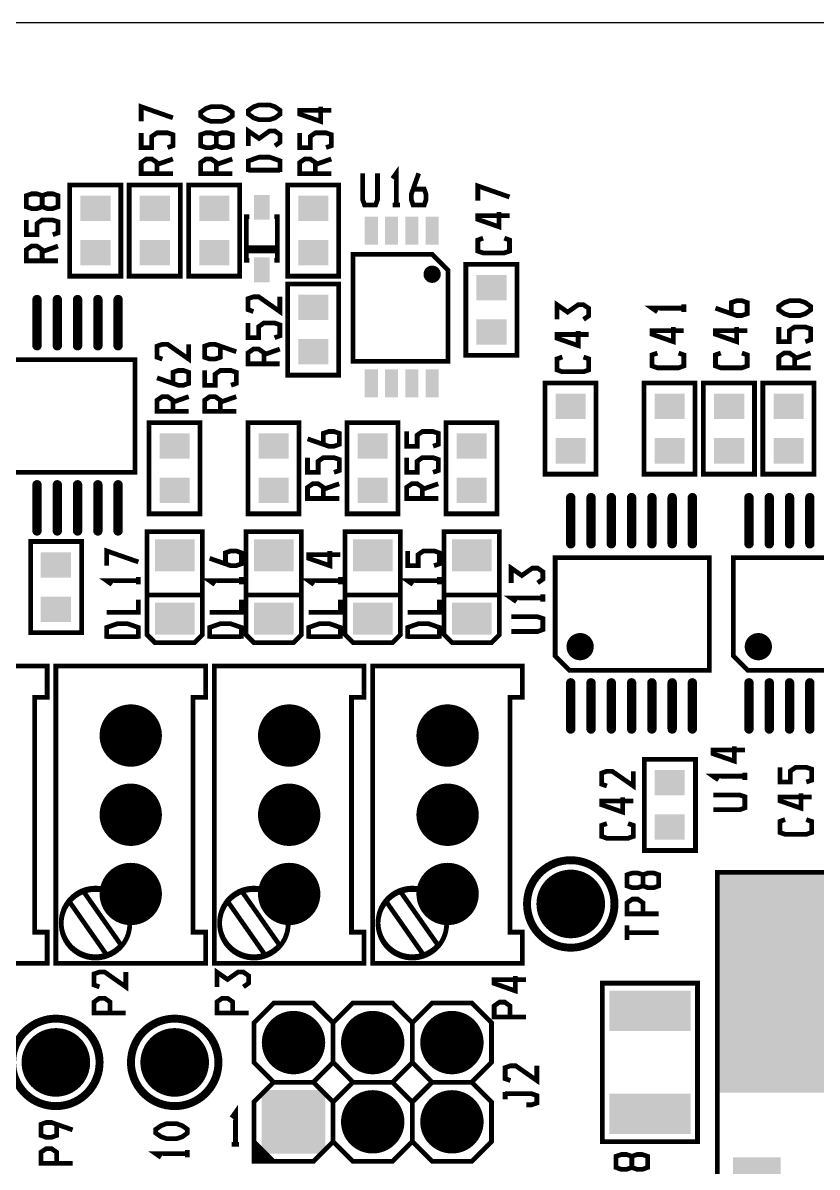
# Model space of a CAD drawing. Extents: x -122 to 131, y -4 to 64.
# Drawn here: x -87.06 to -61.59, y 27.15 to 63.84 of the extents above; entities that cross this region are included whole.
import ezdxf

# ---------------------------------------------------------------- set-up
doc = ezdxf.new("R2010")
doc.units = 0
doc.header["$MEASUREMENT"] = 0
doc.layers.get('0').update_dxf_attribs({"linetype": 'CONTINUOUS'})
for name, color, linetype in [('22-302-0_DRD', 7, 'CONTINUOUS'), ('22-302-0_SMT', 8, 'CONTINUOUS'), ('22-302-0_SST', 1, 'CONTINUOUS')]:
    doc.layers.add(name, color=color, linetype=linetype)

# ---------------------------------------------------------------- blocks, each defined once
blk = doc.blocks.new('RECTANGLE_1')
blk.add_solid([(1.30048, 0.6477), (1.30048, -0.6477), (-1.30048, 0.6477), (-1.30048, -0.6477)])
blk = doc.blocks.new('RECTANGLE_2')
blk.add_solid([(0.4826, 0.4064), (0.4826, -0.4064), (-0.4826, 0.4064), (-0.4826, -0.4064)])
blk = doc.blocks.new('RECTANGLE_8')
blk.add_solid([(0.25019, 0.40005), (0.25019, -0.40005), (-0.25019, 0.40005), (-0.25019, -0.40005)])
blk = doc.blocks.new('RECTANGLE_10')
blk.add_solid([(0.63627, 0.51308), (0.63627, -0.51308), (-0.63627, 0.51308), (-0.63627, -0.51308)])
blk = doc.blocks.new('ROUND_17')
at = {"const_width": 1.09982}
blk.add_lwpolyline([(-0.54991, 0, 1), (0.54991, 0, 1)], format="xyb", close=True, dxfattribs=at)
blk = doc.blocks.new('ROUND_19')
at = {"const_width": 1.016}
blk.add_lwpolyline([(-0.508, 0, 1), (0.508, 0, 1)], format="xyb", close=True, dxfattribs=at)
blk = doc.blocks.new('SQUARE_20')
blk.add_solid([(1.016, 1.016), (1.016, -1.016), (-1.016, 1.016), (-1.016, -1.016)])
blk = doc.blocks.new('ROUND_21')
at = {"const_width": 0.99949}
blk.add_lwpolyline([(-0.499744, 0, 1), (0.499744, 0, 1)], format="xyb", close=True, dxfattribs=at)
blk = doc.blocks.new('RECTANGLE_35')
blk.add_solid([(0.762, 1.27), (0.762, -1.27), (-0.762, 1.27), (-0.762, -1.27)])
blk = doc.blocks.new('SQUARE_36')
blk.add_solid([(3.5052, 3.5052), (3.5052, -3.5052), (-3.5052, 3.5052), (-3.5052, -3.5052)])
blk = doc.blocks.new('OBLONG_40')
at = {"const_width": 0.29972}
blk.add_lwpolyline([(0, 0.74041), (0, -0.74041)], dxfattribs=at)
at = {"const_width": 0.14986}
for points in [[(-0.07493, 0.74041, 1), (0.07493, 0.74041, 1)], [(-0.07493, -0.74041, 1), (0.07493, -0.74041, 1)]]:
    blk.add_lwpolyline(points, format="xyb", close=True, dxfattribs=at)
blk = doc.blocks.new('RECTANGLE_43')
blk.add_solid([(0.20955, 0.44958), (0.20955, -0.44958), (-0.20955, 0.44958), (-0.20955, -0.44958)])

msp = doc.modelspace()

# ---------------------------------------------------------------- linework, layer by layer
at = {"layer": '22-302-0_DRD'}
msp.add_line((-2.909, 63.838), (-120.201, 63.838), dxfattribs=at)
at = {"layer": '22-302-0_SST', "const_width": 0.152}
for points in [[(-78.809, 60.912), (-78.976, 60.793), (-79.147, 60.734), (-79.484, 60.734), (-79.655, 60.793), (-79.825, 60.912), (-79.825, 61.032), (-79.655, 61.148), (-79.484, 61.209), (-79.147, 61.209), (-78.976, 61.148), (-78.809, 61.032), (-78.809, 60.912)], [(-82.248, 60.795), (-83.264, 61.151), (-83.264, 60.679)], [(-80.343, 60.856), (-80.511, 60.737), (-80.681, 60.679), (-81.019, 60.679), (-81.189, 60.737), (-81.359, 60.856), (-81.359, 60.973), (-81.189, 61.093), (-81.019, 61.151), (-80.681, 61.151), (-80.511, 61.093), (-80.343, 60.973), (-80.343, 60.856)], [(-77.506, 61.151), (-77.506, 60.679), (-78.184, 60.915), (-78.184, 61.034), (-77.168, 61.034)], [(-82.416, 59.84), (-82.248, 59.899), (-82.248, 60.254), (-82.416, 60.313), (-82.756, 60.313), (-82.924, 60.196), (-82.924, 59.84), (-83.264, 59.84), (-83.264, 60.313)], [(-80.851, 60.254), (-81.019, 60.313), (-81.189, 60.313), (-81.359, 60.254), (-81.359, 59.899), (-81.189, 59.84), (-81.019, 59.84), (-80.851, 59.899), (-80.851, 60.254), (-80.681, 60.313), (-80.511, 60.313), (-80.343, 60.254), (-80.343, 59.899), (-80.511, 59.84), (-80.681, 59.84), (-80.851, 59.899)], [(-78.976, 59.896), (-78.809, 60.016), (-78.809, 60.252), (-78.976, 60.371), (-79.147, 60.371), (-79.484, 60.132), (-79.825, 60.371), (-79.825, 59.896)], [(-77.336, 59.84), (-77.168, 59.899), (-77.168, 60.254), (-77.336, 60.313), (-77.676, 60.313), (-77.844, 60.196), (-77.844, 59.84), (-78.184, 59.84), (-78.184, 60.313)], [(-82.756, 59.002), (-82.756, 59.358), (-82.924, 59.475), (-83.094, 59.475), (-83.264, 59.358), (-83.264, 59.002), (-82.248, 59.002)], [(-82.756, 59.297), (-82.248, 59.475)], [(-80.851, 59.002), (-80.851, 59.358), (-81.019, 59.475), (-81.189, 59.475), (-81.359, 59.358), (-81.359, 59.002), (-80.343, 59.002)], [(-80.851, 59.297), (-80.343, 59.475)], [(-78.809, 59.058), (-78.809, 59.414), (-79.147, 59.533), (-79.484, 59.533), (-79.825, 59.414), (-79.825, 59.058)], [(-77.676, 59.002), (-77.676, 59.358), (-77.844, 59.475), (-78.014, 59.475), (-78.184, 59.358), (-78.184, 59.002), (-77.168, 59.002)], [(-77.676, 59.297), (-77.168, 59.475)], [(-78.809, 59.116), (-79.825, 59.116)], [(-75.687, 59.015), (-75.687, 58.169), (-75.746, 57.999), (-76.101, 57.999), (-76.162, 58.169), (-76.162, 59.015)], [(-75.085, 57.999), (-75.085, 59.015), (-75.205, 58.847)], [(-74.544, 58.507), (-74.189, 58.507), (-74.13, 58.339), (-74.13, 58.169), (-74.189, 57.999), (-74.544, 57.999), (-74.603, 58.169), (-74.603, 58.339), (-74.366, 59.015)], [(-85.555, 58.639), (-85.555, 55.718), (-83.917, 55.718), (-83.917, 58.639), (-85.555, 58.639)], [(-83.65, 58.639), (-83.65, 55.718), (-82.012, 55.718), (-82.012, 58.639), (-83.65, 58.639)], [(-81.745, 58.639), (-81.745, 55.718), (-80.107, 55.718), (-80.107, 58.639), (-81.745, 58.639)], [(-78.57, 58.639), (-78.57, 55.718), (-76.932, 55.718), (-76.932, 58.639), (-78.57, 58.639)], [(-71.453, 58.255), (-72.469, 58.611), (-72.469, 58.139)], [(-86.439, 58.299), (-86.607, 58.357), (-86.777, 58.357), (-86.947, 58.299), (-86.947, 57.943), (-86.777, 57.885), (-86.607, 57.885), (-86.439, 57.943), (-86.439, 58.299), (-86.269, 58.357), (-86.099, 58.357), (-85.931, 58.299), (-85.931, 57.943), (-86.099, 57.885), (-86.269, 57.885), (-86.439, 57.943)], [(-74.968, 57.999), (-75.205, 57.999)], [(-79.794, 57.623), (-79.896, 57.623), (-79.896, 56.226), (-79.794, 56.226)], [(-78.997, 56.226), (-78.895, 56.226), (-78.895, 57.623), (-78.997, 57.623)], [(-71.791, 57.773), (-71.791, 57.3), (-72.469, 57.537), (-72.469, 57.656), (-71.453, 57.656)], [(-86.099, 57.046), (-85.931, 57.105), (-85.931, 57.46), (-86.099, 57.519), (-86.439, 57.519), (-86.607, 57.402), (-86.607, 57.046), (-86.947, 57.046), (-86.947, 57.519)], [(-71.621, 56.935), (-71.453, 56.876), (-71.453, 56.521), (-71.621, 56.462), (-72.299, 56.462), (-72.469, 56.521), (-72.469, 56.876), (-72.299, 56.935)], [(-86.439, 56.208), (-86.439, 56.564), (-86.607, 56.681), (-86.777, 56.681), (-86.947, 56.564), (-86.947, 56.208), (-85.931, 56.208)], [(-86.439, 56.503), (-85.931, 56.681)], [(-79.896, 56.526), (-79.896, 56.625), (-78.895, 56.625), (-78.895, 56.526), (-79.896, 56.526)], [(-73.935, 56.416), (-76.475, 56.416), (-76.475, 52.987), (-73.427, 52.987), (-73.427, 55.908), (-73.935, 56.416)], [(-72.855, 56.099), (-72.855, 53.178), (-71.217, 53.178), (-71.217, 56.099), (-72.855, 56.099)], [(-73.736, 55.817), (-74.13, 55.817)], [(-74.034, 55.952), (-74.034, 55.604)], [(-73.836, 55.954), (-74.031, 55.954)], [(-73.896, 55.974), (-73.896, 55.581)], [(-73.759, 55.875), (-73.759, 55.68)], [(-78.57, 55.464), (-78.57, 52.543), (-76.932, 52.543), (-76.932, 55.464), (-78.57, 55.464)], [(-73.759, 55.68), (-74.11, 55.68)], [(-78.819, 55.055), (-78.819, 54.583), (-79.495, 55.055), (-79.665, 55.055), (-79.835, 54.997), (-79.835, 54.641), (-79.665, 54.583)], [(-69.081, 54.329), (-68.913, 54.445), (-68.913, 54.684), (-69.081, 54.801), (-69.251, 54.801), (-69.589, 54.565), (-69.929, 54.801), (-69.929, 54.329)], [(-65.865, 54.692), (-66.881, 54.692), (-66.711, 54.572)], [(-65.865, 54.811), (-65.865, 54.572)], [(-64.341, 54.514), (-64.341, 54.87), (-64.171, 54.928), (-64.001, 54.928), (-63.833, 54.87), (-63.833, 54.514), (-64.001, 54.456), (-64.171, 54.456), (-64.849, 54.692)], [(-61.801, 54.633), (-61.969, 54.514), (-62.139, 54.456), (-62.477, 54.456), (-62.647, 54.514), (-62.817, 54.633), (-62.817, 54.75), (-62.647, 54.87), (-62.477, 54.928), (-62.139, 54.928), (-61.969, 54.87), (-61.801, 54.75), (-61.801, 54.633)], [(-78.987, 53.744), (-78.819, 53.803), (-78.819, 54.158), (-78.987, 54.217), (-79.327, 54.217), (-79.495, 54.1), (-79.495, 53.744), (-79.835, 53.744), (-79.835, 54.217)], [(-69.251, 53.963), (-69.251, 53.49), (-69.929, 53.727), (-69.929, 53.846), (-68.913, 53.846)], [(-66.203, 54.09), (-66.203, 53.617), (-66.881, 53.854), (-66.881, 53.973), (-65.865, 53.973)], [(-64.171, 54.09), (-64.171, 53.617), (-64.849, 53.854), (-64.849, 53.973), (-63.833, 53.973)], [(-61.969, 53.617), (-61.801, 53.676), (-61.801, 54.031), (-61.969, 54.09), (-62.309, 54.09), (-62.477, 53.973), (-62.477, 53.617), (-62.817, 53.617), (-62.817, 54.09)], [(-81.74, 53.531), (-81.74, 53.059), (-82.416, 53.531), (-82.586, 53.531), (-82.756, 53.473), (-82.756, 53.117), (-82.586, 53.059)], [(-80.724, 53.473), (-80.724, 53.117), (-80.892, 53.059), (-81.062, 53.059), (-81.232, 53.117), (-81.232, 53.473), (-81.062, 53.531), (-80.892, 53.531), (-80.216, 53.295)], [(-79.327, 52.906), (-79.327, 53.262), (-79.495, 53.379), (-79.665, 53.379), (-79.835, 53.262), (-79.835, 52.906), (-78.819, 52.906)], [(-79.327, 53.201), (-78.819, 53.379)], [(-69.081, 53.125), (-68.913, 53.066), (-68.913, 52.711), (-69.081, 52.652), (-69.759, 52.652), (-69.929, 52.711), (-69.929, 53.066), (-69.759, 53.125)], [(-66.033, 53.252), (-65.865, 53.193), (-65.865, 52.838), (-66.033, 52.779), (-66.711, 52.779), (-66.881, 52.838), (-66.881, 53.193), (-66.711, 53.252)], [(-64.001, 53.252), (-63.833, 53.193), (-63.833, 52.838), (-64.001, 52.779), (-64.679, 52.779), (-64.849, 52.838), (-64.849, 53.193), (-64.679, 53.252)], [(-62.309, 52.779), (-62.309, 53.135), (-62.477, 53.252), (-62.647, 53.252), (-62.817, 53.135), (-62.817, 52.779), (-61.801, 52.779)], [(-62.309, 53.074), (-61.801, 53.252)], [(-88.405, 49.889), (-88.405, 53.038), (-83.46, 53.038), (-83.46, 49.431), (-87.948, 49.431), (-88.405, 49.889)], [(-82.248, 52.279), (-82.248, 52.634), (-82.078, 52.693), (-81.908, 52.693), (-81.74, 52.634), (-81.74, 52.279), (-81.908, 52.22), (-82.078, 52.22), (-82.756, 52.457)], [(-80.384, 52.22), (-80.216, 52.279), (-80.216, 52.634), (-80.384, 52.693), (-80.724, 52.693), (-80.892, 52.576), (-80.892, 52.22), (-81.232, 52.22), (-81.232, 52.693)], [(-70.315, 52.289), (-70.315, 49.368), (-68.677, 49.368), (-68.677, 52.289), (-70.315, 52.289)], [(-67.14, 52.289), (-67.14, 49.368), (-65.502, 49.368), (-65.502, 52.289), (-67.14, 52.289)], [(-65.235, 52.289), (-65.235, 49.368), (-63.597, 49.368), (-63.597, 52.289), (-65.235, 52.289)], [(-63.33, 52.289), (-63.33, 49.368), (-61.692, 49.368), (-61.692, 52.289), (-63.33, 52.289)], [(-82.248, 51.382), (-82.248, 51.738), (-82.416, 51.855), (-82.586, 51.855), (-82.756, 51.738), (-82.756, 51.382), (-81.74, 51.382)], [(-82.248, 51.677), (-81.74, 51.855)], [(-80.724, 51.382), (-80.724, 51.738), (-80.892, 51.855), (-81.062, 51.855), (-81.232, 51.738), (-81.232, 51.382), (-80.216, 51.382)], [(-80.724, 51.677), (-80.216, 51.855)], [(-83.015, 51.019), (-83.015, 48.098), (-81.377, 48.098), (-81.377, 51.019), (-83.015, 51.019)], [(-79.84, 51.019), (-79.84, 48.098), (-78.202, 48.098), (-78.202, 51.019), (-79.84, 51.019)], [(-76.665, 51.019), (-76.665, 48.098), (-75.027, 48.098), (-75.027, 51.019), (-76.665, 51.019)], [(-73.49, 51.019), (-73.49, 48.098), (-71.852, 48.098), (-71.852, 51.019), (-73.49, 51.019)], [(-77.422, 50.323), (-77.422, 50.679), (-77.252, 50.737), (-77.082, 50.737), (-76.914, 50.679), (-76.914, 50.323), (-77.082, 50.265), (-77.252, 50.265), (-77.93, 50.501)], [(-73.907, 50.265), (-73.739, 50.323), (-73.739, 50.679), (-73.907, 50.737), (-74.247, 50.737), (-74.415, 50.62), (-74.415, 50.265), (-74.755, 50.265), (-74.755, 50.737)], [(-77.082, 49.426), (-76.914, 49.485), (-76.914, 49.84), (-77.082, 49.899), (-77.422, 49.899), (-77.59, 49.782), (-77.59, 49.426), (-77.93, 49.426), (-77.93, 49.899)], [(-73.907, 49.426), (-73.739, 49.485), (-73.739, 49.84), (-73.907, 49.899), (-74.247, 49.899), (-74.415, 49.782), (-74.415, 49.426), (-74.755, 49.426), (-74.755, 49.899)], [(-77.422, 48.588), (-77.422, 48.944), (-77.59, 49.061), (-77.76, 49.061), (-77.93, 48.944), (-77.93, 48.588), (-76.914, 48.588)], [(-77.422, 48.883), (-76.914, 49.061)], [(-74.247, 48.588), (-74.247, 48.944), (-74.415, 49.061), (-74.585, 49.061), (-74.755, 48.944), (-74.755, 48.588), (-73.739, 48.588)], [(-74.247, 48.883), (-73.739, 49.061)], [(-81.555, 43.97), (-82.825, 43.97), (-83.079, 44.224), (-83.079, 47.526), (-81.301, 47.526), (-81.301, 44.224), (-81.555, 43.97)], [(-78.38, 43.97), (-79.65, 43.97), (-79.904, 44.224), (-79.904, 47.526), (-78.126, 47.526), (-78.126, 44.224), (-78.38, 43.97)], [(-75.205, 43.97), (-76.475, 43.97), (-76.729, 44.224), (-76.729, 47.526), (-74.951, 47.526), (-74.951, 44.224), (-75.205, 43.97)], [(-72.03, 43.97), (-73.3, 43.97), (-73.554, 44.224), (-73.554, 47.526), (-71.776, 47.526), (-71.776, 44.224), (-72.03, 43.97)], [(-85.174, 44.288), (-85.174, 47.209), (-86.812, 47.209), (-86.812, 44.288), (-85.174, 44.288)], [(-83.355, 46.554), (-84.371, 46.909), (-84.371, 46.434)], [(-80.561, 46.493), (-80.561, 46.848), (-80.391, 46.909), (-80.224, 46.909), (-80.053, 46.848), (-80.053, 46.493), (-80.224, 46.434), (-80.391, 46.434), (-81.069, 46.67)], [(-77.216, 46.909), (-77.216, 46.434), (-77.894, 46.67), (-77.894, 46.79), (-76.878, 46.79)], [(-73.874, 46.434), (-73.703, 46.493), (-73.703, 46.848), (-73.874, 46.909), (-74.211, 46.909), (-74.382, 46.79), (-74.382, 46.434), (-74.719, 46.434), (-74.719, 46.909)], [(-69.99, 43.539), (-69.99, 46.688), (-65.045, 46.688), (-65.045, 43.081), (-69.533, 43.081), (-69.99, 43.539)], [(-64.275, 43.539), (-64.275, 46.688), (-59.33, 46.688), (-59.33, 43.081), (-63.818, 43.081), (-64.275, 43.539)], [(-70.551, 45.883), (-70.384, 46), (-70.384, 46.239), (-70.551, 46.356), (-70.721, 46.356), (-71.059, 46.119), (-71.4, 46.356), (-71.4, 45.883)], [(-83.355, 45.952), (-84.371, 45.952), (-84.201, 45.832)], [(-83.355, 46.071), (-83.355, 45.832)], [(-80.053, 45.952), (-81.069, 45.952), (-80.899, 45.832)], [(-80.053, 46.071), (-80.053, 45.832)], [(-76.878, 45.952), (-77.894, 45.952), (-77.724, 45.832)], [(-76.878, 46.071), (-76.878, 45.832)], [(-73.703, 45.952), (-74.719, 45.952), (-74.549, 45.832)], [(-73.703, 46.071), (-73.703, 45.832)], [(-81.301, 45.494), (-83.079, 45.494)], [(-78.126, 45.494), (-79.904, 45.494)], [(-74.951, 45.494), (-76.729, 45.494)], [(-71.776, 45.494), (-73.554, 45.494)], [(-70.384, 45.517), (-70.384, 45.281)], [(-83.355, 45.35), (-83.355, 44.936), (-84.371, 44.936)], [(-80.053, 45.35), (-80.053, 44.936), (-81.069, 44.936)], [(-76.878, 45.35), (-76.878, 44.936), (-77.894, 44.936)], [(-73.703, 45.35), (-73.703, 44.936), (-74.719, 44.936)], [(-70.384, 45.4), (-71.4, 45.4), (-71.229, 45.281)], [(-71.4, 44.798), (-70.551, 44.798), (-70.384, 44.74), (-70.384, 44.384), (-70.551, 44.324), (-71.4, 44.324)], [(-83.355, 44.097), (-83.355, 44.453), (-83.693, 44.572), (-84.034, 44.572), (-84.371, 44.453), (-84.371, 44.097)], [(-80.053, 44.097), (-80.053, 44.453), (-80.391, 44.572), (-80.732, 44.572), (-81.069, 44.453), (-81.069, 44.097)], [(-76.878, 44.097), (-76.878, 44.453), (-77.216, 44.572), (-77.557, 44.572), (-77.894, 44.453), (-77.894, 44.097)], [(-73.703, 44.097), (-73.703, 44.453), (-74.041, 44.572), (-74.382, 44.572), (-74.719, 44.453), (-74.719, 44.097)], [(-83.355, 44.156), (-84.371, 44.156)], [(-80.053, 44.156), (-81.069, 44.156)], [(-76.878, 44.156), (-77.894, 44.156)], [(-73.703, 44.156), (-74.719, 44.156)], [(-68.862, 43.991), (-69.518, 43.991)], [(-69.449, 44.09), (-69.449, 43.587)], [(-68.974, 44.128), (-69.403, 44.128)], [(-69.312, 44.176), (-69.312, 43.498)], [(-69.175, 44.199), (-69.175, 43.478)], [(-69.037, 44.166), (-69.037, 43.511)], [(-68.9, 44.052), (-68.9, 43.622)], [(-63.147, 43.991), (-63.803, 43.991)], [(-63.734, 44.09), (-63.734, 43.587)], [(-63.259, 44.128), (-63.688, 44.128)], [(-63.597, 44.176), (-63.597, 43.498)], [(-63.46, 44.199), (-63.46, 43.478)], [(-63.322, 44.166), (-63.322, 43.511)], [(-63.185, 44.052), (-63.185, 43.622)], [(-68.829, 43.854), (-69.551, 43.854)], [(-68.85, 43.716), (-69.528, 43.716)], [(-63.114, 43.854), (-63.836, 43.854)], [(-63.135, 43.716), (-63.813, 43.716)], [(-68.938, 43.579), (-69.441, 43.579)], [(-63.223, 43.579), (-63.726, 43.579)], [(-86.68, 34.684), (-86.279, 34.684), (-86.279, 33.683), (-91.08, 33.683), (-91.08, 43.214), (-86.279, 43.214), (-86.279, 42.213), (-86.68, 42.213), (-86.68, 34.684)], [(-81.6, 34.684), (-81.199, 34.684), (-81.199, 33.683), (-86, 33.683), (-86, 43.214), (-81.199, 43.214), (-81.199, 42.213), (-81.6, 42.213), (-81.6, 34.684)], [(-76.52, 34.684), (-76.119, 34.684), (-76.119, 33.683), (-80.92, 33.683), (-80.92, 43.214), (-76.119, 43.214), (-76.119, 42.213), (-76.52, 42.213), (-76.52, 34.684)], [(-71.44, 34.684), (-71.039, 34.684), (-71.039, 33.683), (-75.84, 33.683), (-75.84, 43.214), (-71.039, 43.214), (-71.039, 42.213), (-71.44, 42.213), (-71.44, 34.684)], [(-64.244, 40.641), (-64.244, 40.168), (-64.923, 40.404), (-64.923, 40.524), (-63.907, 40.524)], [(-65.489, 37.303), (-65.489, 40.224), (-67.127, 40.224), (-67.127, 37.303), (-65.489, 37.303)], [(-61.938, 39.498), (-61.768, 39.556), (-61.768, 39.912), (-61.938, 39.97), (-62.276, 39.97), (-62.446, 39.853), (-62.446, 39.498), (-62.784, 39.498), (-62.784, 39.97)], [(-67.483, 39.843), (-67.483, 39.371), (-68.161, 39.843), (-68.331, 39.843), (-68.499, 39.785), (-68.499, 39.429), (-68.331, 39.371)], [(-63.907, 39.685), (-64.923, 39.685), (-64.752, 39.566)], [(-63.907, 39.802), (-63.907, 39.566)], [(-67.823, 39.005), (-67.823, 38.532), (-68.499, 38.769), (-68.499, 38.888), (-67.483, 38.888)], [(-64.923, 39.083), (-64.074, 39.083), (-63.907, 39.025), (-63.907, 38.669), (-64.074, 38.609), (-64.923, 38.609)], [(-62.108, 39.132), (-62.108, 38.659), (-62.784, 38.896), (-62.784, 39.015), (-61.768, 39.015)], [(-67.653, 38.167), (-67.483, 38.108), (-67.483, 37.753), (-67.653, 37.694), (-68.331, 37.694), (-68.499, 37.753), (-68.499, 38.108), (-68.331, 38.167)], [(-61.938, 38.294), (-61.768, 38.235), (-61.768, 37.88), (-61.938, 37.821), (-62.616, 37.821), (-62.784, 37.88), (-62.784, 38.235), (-62.616, 38.294)], [(-67.176, 36.523), (-67.343, 36.582), (-67.513, 36.582), (-67.684, 36.523), (-67.684, 36.168), (-67.513, 36.109), (-67.343, 36.109), (-67.176, 36.168), (-67.176, 36.523), (-67.005, 36.582), (-66.835, 36.582), (-66.668, 36.523), (-66.668, 36.168), (-66.835, 36.109), (-67.005, 36.109), (-67.176, 36.168)], [(-64.791, 24.793), (-57.679, 24.793), (-57.679, 36.604), (-64.791, 36.604), (-64.791, 24.793)], [(-83.889, 34.242), (-85.111, 35.985)], [(-78.809, 34.242), (-80.031, 35.985)], [(-73.729, 34.242), (-74.951, 35.985)], [(-85.568, 35.665), (-84.349, 33.922)], [(-80.488, 35.665), (-79.269, 33.922)], [(-75.408, 35.665), (-74.189, 33.922)], [(-67.176, 35.271), (-67.176, 35.627), (-67.343, 35.743), (-67.513, 35.743), (-67.684, 35.627), (-67.684, 35.271), (-66.668, 35.271)], [(-67.684, 34.905), (-67.684, 34.433)], [(-66.668, 34.669), (-67.684, 34.669)], [(-83.757, 33.404), (-83.757, 32.929), (-84.432, 33.404), (-84.603, 33.404), (-84.773, 33.346), (-84.773, 32.99), (-84.603, 32.929)], [(-79.987, 32.929), (-79.82, 33.048), (-79.82, 33.285), (-79.987, 33.404), (-80.158, 33.404), (-80.495, 33.168), (-80.836, 33.404), (-80.836, 32.929)], [(-71.268, 33.277), (-71.268, 32.802), (-71.946, 33.041), (-71.946, 33.158), (-70.93, 33.158)], [(-65.807, 33.048), (-68.474, 33.048), (-68.474, 27.968), (-65.426, 27.968), (-65.426, 33.048), (-65.807, 33.048)], [(-84.265, 32.091), (-84.265, 32.446), (-84.432, 32.566), (-84.603, 32.566), (-84.773, 32.446), (-84.773, 32.091), (-83.757, 32.091)], [(-80.328, 32.091), (-80.328, 32.446), (-80.495, 32.566), (-80.666, 32.566), (-80.836, 32.446), (-80.836, 32.091), (-79.82, 32.091)], [(-79.65, 31.778), (-79.015, 32.413), (-77.745, 32.413), (-77.11, 31.778), (-77.11, 30.508), (-77.745, 29.873), (-79.015, 29.873), (-79.65, 30.508), (-79.65, 31.778)], [(-77.11, 31.778), (-76.475, 32.413), (-75.205, 32.413), (-74.57, 31.778), (-74.57, 30.508), (-75.205, 29.873), (-76.475, 29.873), (-77.11, 30.508), (-77.11, 31.778)], [(-74.57, 31.778), (-73.935, 32.413), (-72.665, 32.413), (-72.03, 31.778), (-72.03, 30.508), (-72.665, 29.873), (-73.935, 29.873), (-74.57, 30.508), (-74.57, 31.778)], [(-71.438, 31.964), (-71.438, 32.319), (-71.605, 32.439), (-71.776, 32.439), (-71.946, 32.319), (-71.946, 31.964), (-70.93, 31.964)], [(-70.577, 30.399), (-70.577, 29.927), (-71.255, 30.399), (-71.425, 30.399), (-71.593, 30.341), (-71.593, 29.985), (-71.425, 29.927)], [(-79.65, 29.238), (-79.65, 27.333), (-77.745, 27.333), (-77.11, 27.968), (-77.11, 29.238), (-77.745, 29.873), (-79.015, 29.873), (-79.65, 29.238)], [(-77.11, 29.238), (-76.475, 29.873), (-75.205, 29.873), (-74.57, 29.238), (-74.57, 27.968), (-75.205, 27.333), (-76.475, 27.333), (-77.11, 27.968), (-77.11, 29.238)], [(-74.57, 29.238), (-73.935, 29.873), (-72.665, 29.873), (-72.03, 29.238), (-72.03, 27.968), (-72.665, 27.333), (-73.935, 27.333), (-74.57, 27.968), (-74.57, 29.238)], [(-71.593, 29.561), (-71.593, 29.325)], [(-70.917, 29.147), (-70.747, 29.147), (-70.577, 29.205), (-70.577, 29.444), (-70.747, 29.503), (-71.593, 29.503)], [(-80.241, 27.885), (-80.241, 28.901), (-80.361, 28.73)], [(-85.972, 28.522), (-85.972, 28.167), (-86.139, 28.108), (-86.309, 28.108), (-86.48, 28.167), (-86.48, 28.522), (-86.309, 28.581), (-86.139, 28.581), (-85.464, 28.344)], [(-81.781, 28.243), (-81.948, 28.123), (-82.118, 28.065), (-82.456, 28.065), (-82.626, 28.123), (-82.797, 28.243), (-82.797, 28.362), (-82.626, 28.479), (-82.456, 28.54), (-82.118, 28.54), (-81.948, 28.479), (-81.781, 28.362), (-81.781, 28.243)], [(-80.125, 27.885), (-80.361, 27.885)], [(-79.65, 27.968), (-79.65, 27.333)], [(-79.65, 27.968), (-79.015, 27.333), (-79.65, 27.333)], [(-79.528, 27.847), (-79.65, 27.847)], [(-79.548, 27.867), (-79.548, 27.333)], [(-85.972, 27.27), (-85.972, 27.626), (-86.139, 27.742), (-86.309, 27.742), (-86.48, 27.626), (-86.48, 27.27), (-85.464, 27.27)], [(-81.781, 27.582), (-82.797, 27.582), (-82.626, 27.463)], [(-81.781, 27.702), (-81.781, 27.463)], [(-79.391, 27.709), (-79.65, 27.709)], [(-79.253, 27.572), (-79.65, 27.572)], [(-79.411, 27.73), (-79.411, 27.333)], [(-79.274, 27.593), (-79.274, 27.333)], [(-79.137, 27.455), (-79.137, 27.333)], [(-67.531, 27.496), (-67.701, 27.554), (-67.869, 27.554), (-68.039, 27.496), (-68.039, 27.14), (-67.869, 27.079), (-67.701, 27.079), (-67.531, 27.14), (-67.531, 27.496), (-67.361, 27.554), (-67.193, 27.554), (-67.023, 27.496), (-67.023, 27.14), (-67.193, 27.079), (-67.361, 27.079), (-67.531, 27.14)], [(-79.116, 27.435), (-79.65, 27.435)]]:
    msp.add_lwpolyline(points, dxfattribs=at)
at = {"layer": '22-302-0_SST'}
for points, const_width in [([(-73.935, 55.98, 0.414214), (-74.135, 55.779)], 0.152), ([(-74.135, 55.779, 0.414214), (-73.935, 55.578)], 0.152), ([(-73.734, 55.779, 0.414214), (-73.935, 55.98)], 0.152), ([(-73.935, 55.578, 0.414214), (-73.734, 55.779)], 0.152), ([(-69.19, 44.199, 0.414214), (-69.551, 43.838)], 0.152), ([(-68.829, 43.838, 0.414214), (-69.19, 44.199)], 0.152), ([(-63.475, 44.199, 0.414214), (-63.836, 43.838)], 0.152), ([(-63.114, 43.838, 0.414214), (-63.475, 44.199)], 0.152), ([(-69.551, 43.838, 0.414214), (-69.19, 43.478)], 0.152), ([(-69.19, 43.478, 0.414214), (-68.829, 43.838)], 0.152), ([(-63.836, 43.838, 0.414214), (-63.475, 43.478)], 0.152), ([(-63.475, 43.478, 0.414214), (-63.114, 43.838)], 0.152), ([(-69.49, 36.991, 0.414214), (-70.892, 35.588)], 0.254), ([(-68.088, 35.588, 0.414214), (-69.49, 36.991)], 0.254), ([(-84.73, 36.053, 0.414214), (-85.829, 34.953)], 0.152), ([(-85.111, 36.028, 0.129029), (-85.568, 35.708)], 0.152), ([(-84.73, 36.096, 0.088707), (-85.111, 36.028)], 0.152), ([(-83.63, 34.997, 0.414214), (-84.73, 36.096)], 0.152), ([(-84.349, 35.985, 0.088707), (-84.73, 36.053)], 0.152), ([(-83.889, 35.665, 0.129408), (-84.348, 35.986)], 0.152), ([(-79.65, 36.053, 0.414214), (-80.749, 34.953)], 0.152), ([(-80.031, 36.028, 0.129029), (-80.488, 35.708)], 0.152), ([(-79.65, 36.096, 0.088707), (-80.031, 36.028)], 0.152), ([(-78.55, 34.997, 0.414214), (-79.65, 36.096)], 0.152), ([(-79.269, 35.985, 0.088707), (-79.65, 36.053)], 0.152), ([(-78.809, 35.665, 0.129408), (-79.268, 35.986)], 0.152), ([(-74.57, 36.053, 0.414214), (-75.669, 34.953)], 0.152), ([(-74.951, 36.028, 0.129029), (-75.408, 35.708)], 0.152), ([(-74.57, 36.096, 0.088707), (-74.951, 36.028)], 0.152), ([(-73.47, 34.997, 0.414214), (-74.57, 36.096)], 0.152), ([(-74.189, 35.985, 0.088707), (-74.57, 36.053)], 0.152), ([(-73.729, 35.665, 0.129408), (-74.188, 35.986)], 0.152), ([(-85.568, 35.708, 0.17774), (-85.829, 34.997)], 0.152), ([(-83.63, 34.997, 0.177355), (-83.89, 35.707)], 0.152), ([(-80.488, 35.708, 0.17774), (-80.749, 34.997)], 0.152), ([(-78.55, 34.997, 0.177355), (-78.81, 35.707)], 0.152), ([(-75.408, 35.708, 0.17774), (-75.669, 34.997)], 0.152), ([(-73.47, 34.997, 0.177355), (-73.73, 35.707)], 0.152), ([(-70.892, 35.588, 0.414214), (-69.49, 34.186)], 0.254), ([(-69.49, 34.186, 0.414214), (-68.088, 35.588)], 0.254), ([(-85.829, 34.997, 0.414214), (-84.73, 33.897)], 0.152), ([(-85.829, 34.953, 0.177741), (-85.568, 34.242)], 0.152), ([(-84.73, 33.854, 0.414214), (-83.63, 34.953)], 0.152), ([(-83.889, 34.242, 0.177356), (-83.628, 34.953)], 0.152), ([(-80.749, 34.997, 0.414214), (-79.65, 33.897)], 0.152), ([(-80.749, 34.953, 0.177741), (-80.488, 34.242)], 0.152), ([(-79.65, 33.854, 0.414214), (-78.55, 34.953)], 0.152), ([(-78.809, 34.242, 0.177356), (-78.548, 34.953)], 0.152), ([(-75.669, 34.997, 0.414214), (-74.57, 33.897)], 0.152), ([(-75.669, 34.953, 0.177741), (-75.408, 34.242)], 0.152), ([(-74.57, 33.854, 0.414214), (-73.47, 34.953)], 0.152), ([(-73.729, 34.242, 0.177356), (-73.468, 34.953)], 0.152), ([(-85.568, 34.242, 0.129029), (-85.111, 33.922)], 0.152), ([(-84.349, 33.965, 0.129408), (-83.89, 34.287)], 0.152), ([(-80.488, 34.242, 0.129029), (-80.031, 33.922)], 0.152), ([(-79.269, 33.965, 0.129408), (-78.81, 34.287)], 0.152), ([(-75.408, 34.242, 0.129029), (-74.951, 33.922)], 0.152), ([(-74.189, 33.965, 0.129408), (-73.73, 34.287)], 0.152), ([(-85.111, 33.922, 0.088707), (-84.73, 33.854)], 0.152), ([(-84.73, 33.897, 0.088707), (-84.348, 33.965)], 0.152), ([(-80.031, 33.922, 0.088707), (-79.65, 33.854)], 0.152), ([(-79.65, 33.897, 0.088707), (-79.268, 33.965)], 0.152), ([(-74.951, 33.922, 0.088707), (-74.57, 33.854)], 0.152), ([(-74.57, 33.897, 0.088707), (-74.188, 33.965)], 0.152), ([(-86, 31.911, 0.414214), (-87.402, 30.508)], 0.254), ([(-84.598, 30.508, 0.414214), (-86, 31.911)], 0.254), ([(-82.19, 31.911, 0.414214), (-83.592, 30.508)], 0.254), ([(-80.788, 30.508, 0.414214), (-82.19, 31.911)], 0.254), ([(-87.402, 30.508, 0.414214), (-86, 29.106)], 0.254), ([(-86, 29.106, 0.414214), (-84.598, 30.508)], 0.254), ([(-83.592, 30.508, 0.414214), (-82.19, 29.106)], 0.254), ([(-82.19, 29.106, 0.414214), (-80.788, 30.508)], 0.254)]:
    msp.add_lwpolyline(points, format="xyb", dxfattribs=dict(at, const_width=const_width))

# ---------------------------------------------------------------- block references
at = {"layer": '22-302-0_SMT'}
for name, p in [('RECTANGLE_2', (-84.73, 57.89)), ('RECTANGLE_2', (-82.825, 57.89)), ('RECTANGLE_2', (-80.92, 57.89)), ('RECTANGLE_8', (-79.396, 57.925)), ('RECTANGLE_2', (-77.745, 57.89)), ('RECTANGLE_43', (-75.885, 57.178)), ('RECTANGLE_43', (-75.235, 57.178)), ('RECTANGLE_43', (-74.585, 57.178)), ('RECTANGLE_43', (-73.935, 57.178)), ('RECTANGLE_2', (-84.73, 56.467)), ('RECTANGLE_2', (-82.825, 56.467)), ('RECTANGLE_2', (-80.92, 56.467)), ('RECTANGLE_2', (-77.745, 56.467)), ('RECTANGLE_8', (-79.396, 55.924)), ('RECTANGLE_2', (-72.03, 55.35)), ('OBLONG_40', (-86.604, 54.227)), ('OBLONG_40', (-85.954, 54.227)), ('OBLONG_40', (-85.304, 54.227)), ('OBLONG_40', (-84.653, 54.227)), ('OBLONG_40', (-84.006, 54.227)), ('RECTANGLE_2', (-77.745, 54.715)), ('RECTANGLE_2', (-72.03, 53.927)), ('RECTANGLE_2', (-77.745, 53.292)), ('RECTANGLE_43', (-75.885, 52.279)), ('RECTANGLE_43', (-75.235, 52.279)), ('RECTANGLE_43', (-74.585, 52.279)), ('RECTANGLE_43', (-73.935, 52.279)), ('RECTANGLE_2', (-69.49, 51.54)), ('RECTANGLE_2', (-66.315, 51.54)), ('RECTANGLE_2', (-64.41, 51.54)), ('RECTANGLE_2', (-62.505, 51.54)), ('RECTANGLE_2', (-82.19, 50.27)), ('RECTANGLE_2', (-79.015, 50.27)), ('RECTANGLE_2', (-75.84, 50.27)), ('RECTANGLE_2', (-72.665, 50.27)), ('RECTANGLE_2', (-69.49, 50.117)), ('RECTANGLE_2', (-66.315, 50.117)), ('RECTANGLE_2', (-64.41, 50.117)), ('RECTANGLE_2', (-62.505, 50.117)), ('OBLONG_40', (-86.604, 48.288)), ('OBLONG_40', (-85.954, 48.288)), ('OBLONG_40', (-85.304, 48.288)), ('OBLONG_40', (-84.653, 48.288)), ('OBLONG_40', (-84.006, 48.288)), ('RECTANGLE_2', (-82.19, 48.847)), ('RECTANGLE_2', (-79.015, 48.847)), ('RECTANGLE_2', (-75.84, 48.847)), ('RECTANGLE_2', (-72.665, 48.847)), ('OBLONG_40', (-69.49, 47.877)), ('OBLONG_40', (-68.839, 47.877)), ('OBLONG_40', (-68.189, 47.877)), ('OBLONG_40', (-67.539, 47.877)), ('OBLONG_40', (-66.889, 47.877)), ('OBLONG_40', (-66.238, 47.877)), ('OBLONG_40', (-65.591, 47.877)), ('OBLONG_40', (-63.775, 47.877)), ('OBLONG_40', (-63.124, 47.877)), ('OBLONG_40', (-62.474, 47.877)), ('OBLONG_40', (-61.824, 47.877)), ('RECTANGLE_10', (-82.19, 46.764)), ('RECTANGLE_10', (-79.015, 46.764)), ('RECTANGLE_10', (-75.84, 46.764)), ('RECTANGLE_10', (-72.665, 46.764)), ('RECTANGLE_2', (-86, 46.46)), ('RECTANGLE_2', (-86, 45.037)), ('RECTANGLE_10', (-82.19, 44.732)), ('RECTANGLE_10', (-79.015, 44.732)), ('RECTANGLE_10', (-75.84, 44.732)), ('RECTANGLE_10', (-72.665, 44.732)), ('OBLONG_40', (-69.49, 41.938)), ('OBLONG_40', (-68.839, 41.938)), ('OBLONG_40', (-68.189, 41.938)), ('OBLONG_40', (-67.539, 41.938)), ('OBLONG_40', (-66.889, 41.938)), ('OBLONG_40', (-66.238, 41.938)), ('OBLONG_40', (-65.591, 41.938)), ('OBLONG_40', (-63.775, 41.938)), ('OBLONG_40', (-63.124, 41.938)), ('OBLONG_40', (-62.474, 41.938)), ('OBLONG_40', (-61.824, 41.938)), ('ROUND_21', (-83.599, 40.988)), ('ROUND_21', (-78.519, 40.988)), ('ROUND_21', (-73.439, 40.988)), ('RECTANGLE_2', (-66.315, 39.475)), ('ROUND_21', (-83.599, 38.448)), ('ROUND_21', (-78.519, 38.448)), ('ROUND_21', (-73.439, 38.448)), ('RECTANGLE_2', (-66.315, 38.052)), ('ROUND_21', (-83.599, 35.908)), ('ROUND_21', (-78.519, 35.908)), ('ROUND_21', (-73.439, 35.908)), ('ROUND_17', (-69.49, 35.588)), ('SQUARE_36', (-61.235, 33.048)), ('RECTANGLE_1', (-66.95, 32.159)), ('ROUND_19', (-78.38, 31.143)), ('ROUND_19', (-75.84, 31.143)), ('ROUND_19', (-73.3, 31.143)), ('ROUND_17', (-86, 30.508)), ('ROUND_17', (-82.19, 30.508)), ('SQUARE_20', (-78.38, 28.603)), ('ROUND_19', (-75.84, 28.603)), ('ROUND_19', (-73.3, 28.603)), ('RECTANGLE_1', (-66.95, 28.857)), ('RECTANGLE_35', (-63.521, 26.19))]:
    msp.add_blockref(name, p, dxfattribs=at)

doc.saveas('drawing.dxf')
